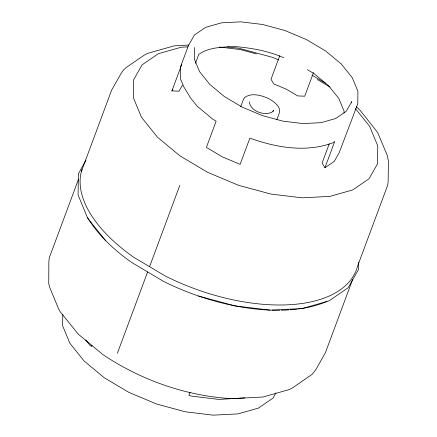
<?xml version="1.0" encoding="UTF-8"?>
<svg xmlns="http://www.w3.org/2000/svg" width="437" height="437" viewBox="0 0 437 437"><rect width="100%" height="100%" fill="white"/><g stroke="black" fill="none" stroke-linecap="round" stroke-linejoin="round"><path stroke-width="0.66" d="M62.781 314.547L62.644 325.844L69.876 343.258L84.051 360.951L104.203 377.715L128.948 392.41L156.604 404.028L185.293 411.785L213.054 415.15L237.99 413.894L258.414 408.098L272.928 398.162L275.905 392.918M194.498 47.567L194.361 59.088L199.583 71.663L209.82 84.439L224.372 96.55L242.245 107.158L262.222 115.554L282.941 121.153L302.988 123.584L320.998 122.677L335.747 118.493L346.23 111.315L351.73 101.635L351.255 102.908M249.314 101.908C250.445 111.375 264.909 116.439 272.661 111.719L273.507 110.228L273.038 111.49M344.045 113.128L344.066 111.096L338.839 98.516L328.602 85.739L314.056 73.635L307.413 69.691M358.733 262.304L358.498 269.596L348.087 287.792L329.045 300.874L302.48 308.489M78.529 179.143L49.239 257.896L48.851 261.829L48.753 283.799L49.709 287.426L58.624 308.893L60.246 311.778L78.228 334.114L102.941 354.642C140.922 379.999 185.212 395.693 230.856 398.631M81.424 171.353L111.654 90.06L121.311 73.066L123.54 69.904L126.435 67.353L144.478 55.002L147.591 53.39L173.921 45.907L188.871 45.038M182.442 85.089L178.984 91.175L171.916 90.891L181.672 64.665M195.454 63.31L198.786 54.357C209.301 46.945 223.083 47.136 235.439 46.595C251.898 48.043 268.449 51.003 283.624 57.744M91.95 345.301L91.486 346.536L89.907 345.219L85.734 340.013M117.389 353.227L147.624 271.934M149.574 266.69L179.809 185.397M240.694 106.754L243.267 99.833L244.54 97.598C251.548 92.344 261.271 95.332 268.537 98.554C272.333 100.581 275.949 103.127 278.38 106.748C281.341 111.003 278.129 115.69 276.747 119.858M279.8 55.597L271 79.261L273.873 83.97L286.426 89.246L297.663 95.916L304.731 96.195L313.531 72.531M190.035 392.355L188.888 395.441L191.144 396.053L218.904 399.418L244.911 397.856M329.225 143.839L322.085 163.028L324.959 167.737L334.3 161.34L339.199 152.715L357.777 103.716L357.925 91.311L352.298 77.764L341.275 64.004L325.603 50.965L306.359 39.538L284.848 30.497L262.533 24.467L240.94 21.85L221.543 22.828L205.658 27.334L194.372 35.064L188.451 45.486L180.65 66.462L180.497 78.873L183.857 86.952L190.576 97.97L197.153 106.175L212.819 119.214L216.14 121.186L206.39 147.411L222.318 156.867L240.121 164.345L249.871 138.125C276.086 147.569 305.905 152.792 332.765 142.844L334.715 141.512L324.959 167.737M352.741 279.172L325.347 352.845L315.689 369.839L312.089 374.362L292.522 387.903L289.409 389.514L263.079 396.998L231.921 398.686M85.942 160.15L78.36 173.871L78.092 194.94L87.476 217.795M171.916 90.891L172.899 89.164M187.91 46.868L181.251 47.207L158.363 53.696L142.101 64.834L133.569 79.851L133.351 97.73L141.462 117.247L157.347 137.071L179.924 155.862L207.657 172.325L238.657 185.348L270.803 194.044L301.918 197.814L329.864 196.404L352.752 189.909L369.019 178.771L377.546 163.755L377.765 145.882L369.658 126.364L355.445 108.622M302.054 308.555L270.295 310.161L234.948 305.878L198.42 296.002M227.448 46.857L238.766 48.228L272.475 57.345L278.724 59.973M219.347 47.027L240.312 49.567L256.388 53.909M311.958 75.142L325.336 83.085M317.328 79.512L330.039 87.061M356.16 106.623L359.651 109.78L377.661 132.515L387.291 155.479L388.395 160.991L388.149 181.082L387.761 185.015L357.526 266.308A146.116 74.159 20.4 0 1 165.268 276.009L133.88 257.371A146.116 74.159 20.4 0 1 81.987 169.441M87.679 218.243L105.792 240.847M326.963 301.399A146.116 74.159 20.4 0 1 298.515 308.943M297.253 309.101A146.116 74.159 20.4 0 1 290.092 309.8M288.753 309.893A146.116 74.159 20.4 0 1 281.242 310.21M279.855 310.237A146.116 74.159 20.4 0 1 272.114 310.166M269.984 310.095A146.116 74.159 20.4 0 1 163.318 281.253L131.93 262.615A146.116 74.159 20.4 0 1 87.662 217.681"/></g></svg>
